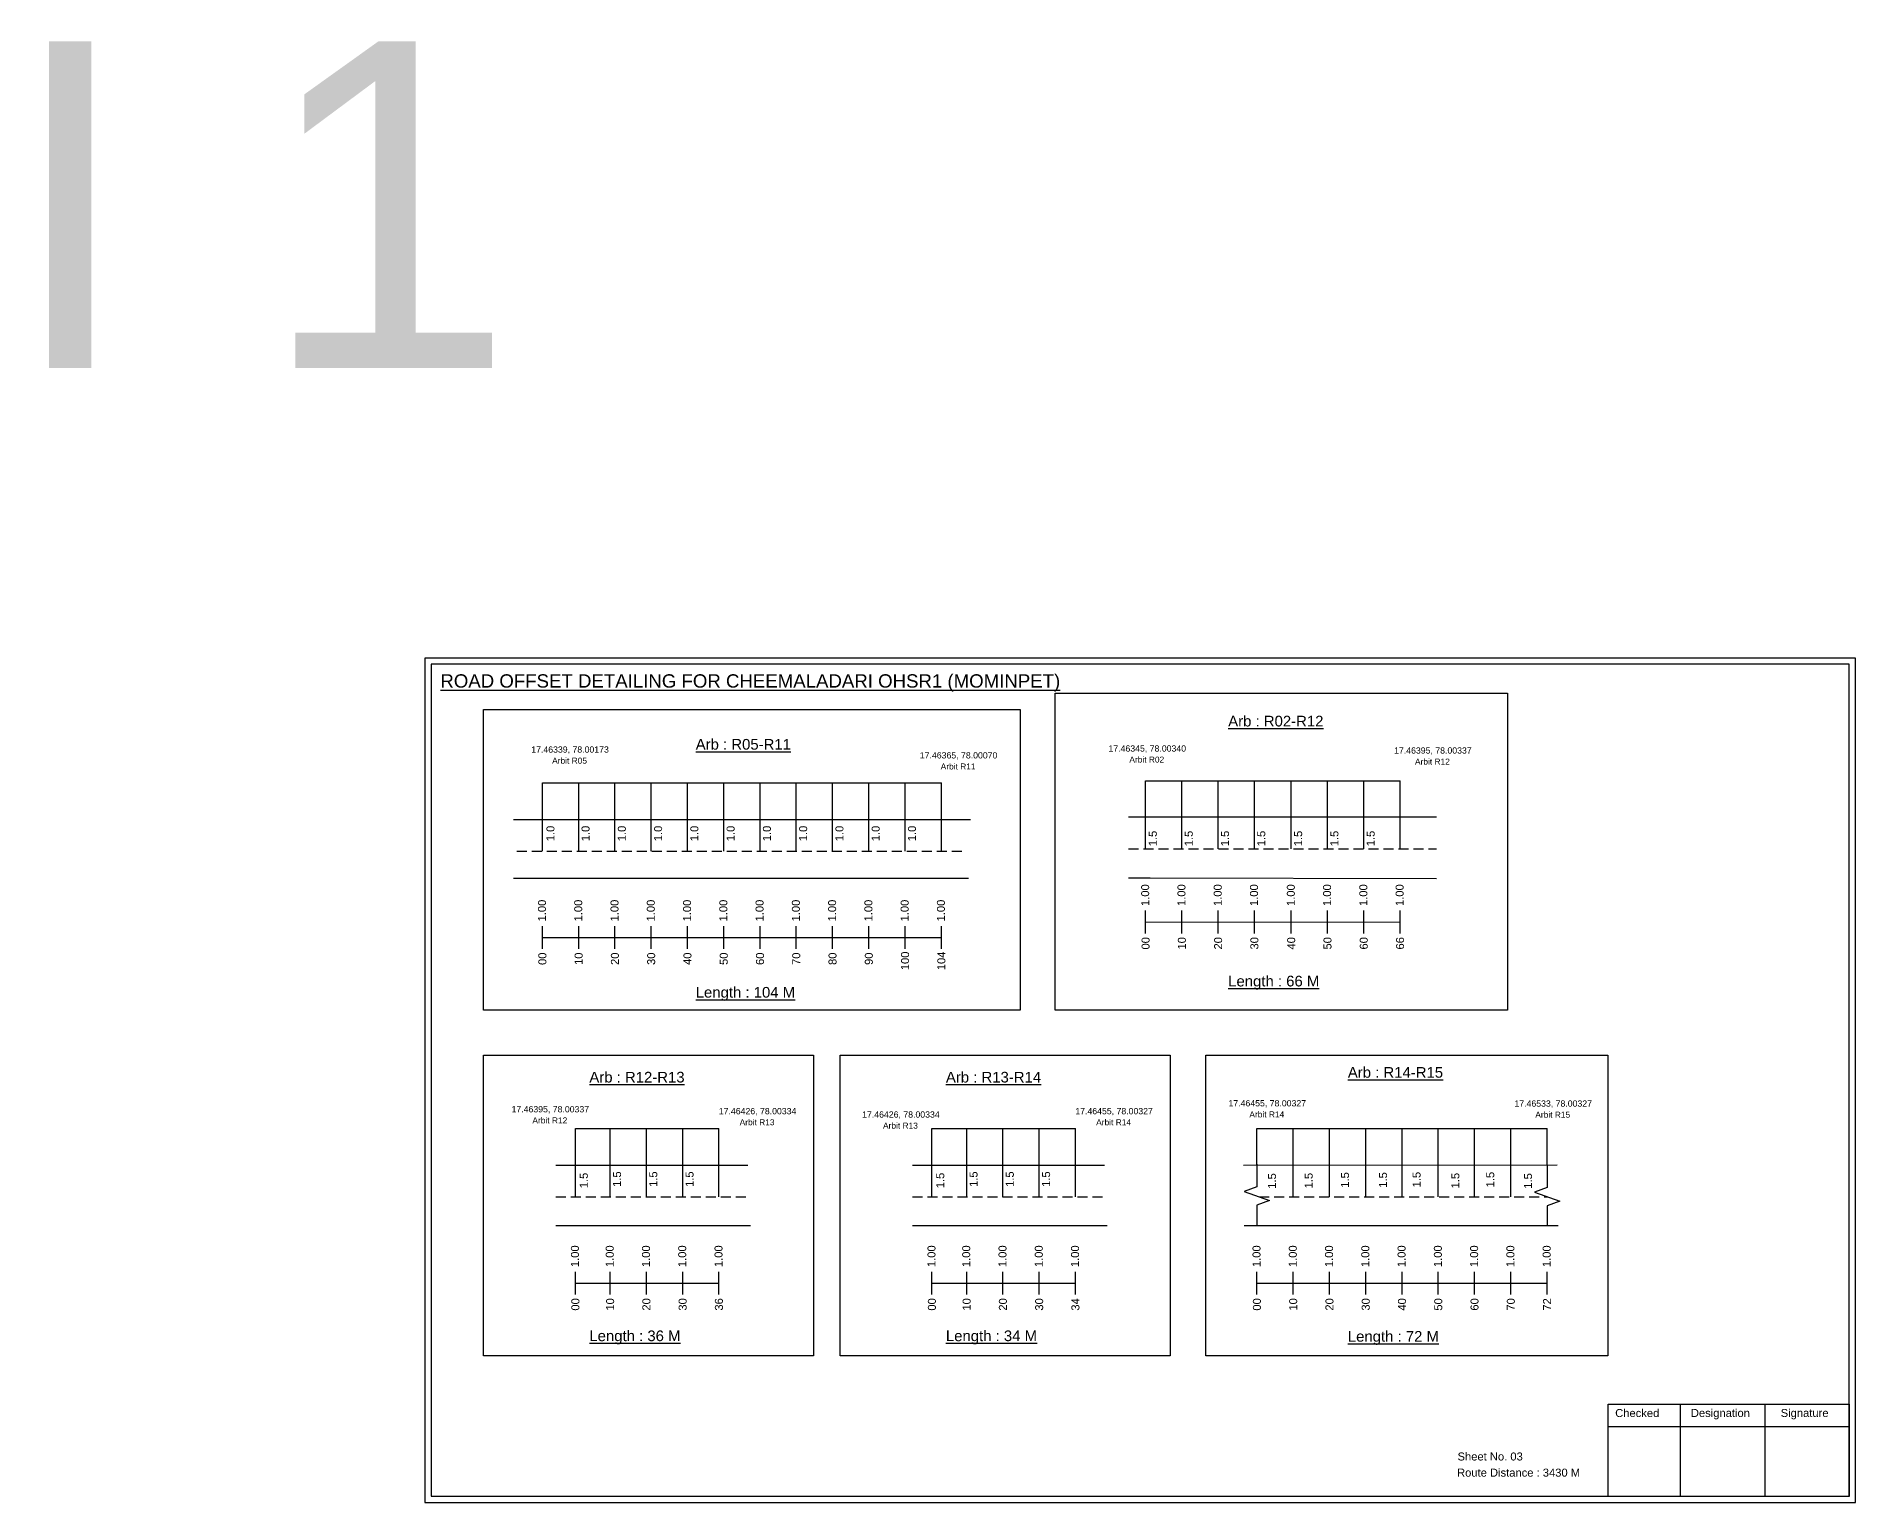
# Model space of a CAD drawing. Header units: inches. Extents: x 183 to 7161, y 301 to 1786.
# Drawn here: x 4437 to 5119, y 1236 to 1786 of the extents above; entities that cross this region are included whole.
import ezdxf

# ---------------------------------------------------------------- set-up
doc = ezdxf.new("R2010")
doc.units = ezdxf.units.IN
doc.header["$MEASUREMENT"] = 0
doc.linetypes.add('DASHED2', pattern=[0.375, 0.25, -0.125])
doc.layers.add('PDF_Geometry', color=7, linetype='Continuous')
doc.layers.add('PDF_Text', color=5, linetype='Continuous')
doc.styles.add('PDF Arial', font='arial.ttf')
doc.styles.get("Standard").update_dxf_attribs({"font": 'arial.ttf'})

msp = doc.modelspace()

# ---------------------------------------------------------------- linework, layer by layer
at = {"color": 5}
for p, q in [((4627.01, 1505.77), (4776.61, 1505.77)), ((4853.2, 1506.55), (4948.62, 1506.56)), ((4639.38, 1376.14), (4693.21, 1376.14)), ((4773.07, 1376.14), (4826.91, 1376.14)), ((4894.96, 1376.14), (5003.76, 1376.14))]:
    msp.add_line(p, q, dxfattribs=at)
for p, q in [((4627.01, 1480.23), (4627.01, 1505.77)), ((4640.61, 1480.23), (4640.61, 1505.77)), ((4654.21, 1480.23), (4654.21, 1505.77)), ((4667.81, 1480.23), (4667.81, 1505.77)), ((4681.41, 1480.23), (4681.41, 1505.77)), ((4695.01, 1480.23), (4695.01, 1505.77)), ((4708.61, 1480.23), (4708.61, 1505.77)), ((4722.21, 1480.23), (4722.21, 1505.77)), ((4735.81, 1480.23), (4735.81, 1505.77)), ((4749.41, 1480.23), (4749.41, 1505.77)), ((4763.01, 1480.23), (4763.01, 1505.77)), ((4776.61, 1480.23), (4776.61, 1505.77)), ((4853.2, 1481.02), (4853.2, 1506.56)), ((4866.8, 1481.02), (4866.8, 1506.56)), ((4880.4, 1481.02), (4880.4, 1506.56)), ((4894, 1481.02), (4894, 1506.56)), ((4907.82, 1481.02), (4907.82, 1506.56)), ((4921.42, 1481.02), (4921.42, 1506.56)), ((4935.02, 1481.02), (4935.02, 1506.56)), ((4948.62, 1481.02), (4948.62, 1506.56)), ((4616.13, 1492.11), (4787.49, 1492.11)), ((4962.22, 1492.91), (4846.79, 1492.91)), ((4786.8, 1469.93), (4616.13, 1469.93)), ((4846.79, 1470.22), (4854.85, 1470.22)), ((4854.85, 1470.22), (4962.22, 1469.92)), ((4639.38, 1350.6), (4639.38, 1376.14)), ((4652.41, 1350.6), (4652.41, 1376.14)), ((4666.01, 1350.6), (4666.01, 1376.14)), ((4679.61, 1350.6), (4679.61, 1376.14)), ((4693.21, 1350.6), (4693.21, 1376.14)), ((4773.07, 1350.6), (4773.07, 1376.14)), ((4786.11, 1350.6), (4786.11, 1376.14)), ((4799.71, 1350.6), (4799.71, 1376.14)), ((4813.31, 1350.6), (4813.31, 1376.14)), ((4826.91, 1350.6), (4826.91, 1376.14)), ((4894.96, 1362.49), (4894.96, 1376.14)), ((4908.56, 1350.6), (4908.56, 1376.14)), ((4922.16, 1350.6), (4922.16, 1376.14)), ((4935.76, 1350.6), (4935.76, 1376.14)), ((4949.36, 1350.6), (4949.36, 1376.14)), ((4962.96, 1350.6), (4962.96, 1376.14)), ((4976.56, 1350.6), (4976.56, 1376.14)), ((4990.16, 1350.6), (4990.16, 1376.14)), ((5003.76, 1362.48), (5003.76, 1376.14)), ((4632.03, 1362.48), (4704.07, 1362.48)), ((4765.73, 1362.48), (4837.76, 1362.48)), ((4889.96, 1362.48), (5007.58, 1362.54)), ((4632.03, 1339.8), (4705.07, 1339.8)), ((4765.73, 1339.8), (4838.76, 1339.8)), ((4890.11, 1339.8), (5007.89, 1339.8))]:
    msp.add_line(p, q)
at = {"linetype": 'DASHED2', "ltscale": 15}
for p, q in [((4846.79, 1481.02), (4962.22, 1481.02)), ((4617.4, 1480.23), (4785.01, 1480.23)), ((4632.03, 1350.6), (4704.57, 1350.6)), ((4765.73, 1350.6), (4838.26, 1350.6)), ((4895.72, 1350.6), (5003.76, 1350.6))]:
    msp.add_line(p, q, dxfattribs=at)
at = {"color": 217, "true_color": 0x93278f}
for p, q in [((4853.2, 1449.33), (4853.2, 1457.88)), ((4853.2, 1453.6), (4948.62, 1453.66)), ((4866.8, 1449.33), (4866.8, 1457.88)), ((4880.4, 1449.33), (4880.4, 1457.88)), ((4894, 1449.33), (4894, 1457.88)), ((4907.82, 1449.33), (4907.82, 1457.88)), ((4921.42, 1449.33), (4921.42, 1457.88)), ((4935.02, 1449.33), (4935.02, 1457.88)), ((4948.62, 1449.33), (4948.62, 1457.88)), ((4627.01, 1443.53), (4627.01, 1452.09)), ((4627.01, 1447.8), (4776.61, 1447.83)), ((4640.61, 1443.53), (4640.61, 1452.09)), ((4654.21, 1443.53), (4654.21, 1452.09)), ((4667.81, 1443.53), (4667.81, 1452.09)), ((4681.41, 1443.53), (4681.41, 1452.09)), ((4695.01, 1443.53), (4695.01, 1452.09)), ((4708.61, 1443.53), (4708.61, 1452.09)), ((4722.21, 1443.53), (4722.21, 1452.09)), ((4735.81, 1443.53), (4735.81, 1452.09)), ((4749.41, 1443.53), (4749.41, 1452.09)), ((4763.01, 1443.53), (4763.01, 1452.09)), ((4776.61, 1443.53), (4776.61, 1452.09)), ((4639.38, 1313.9), (4639.38, 1322.46)), ((4639.38, 1318.17), (4693.21, 1318.18)), ((4652.41, 1313.9), (4652.41, 1322.46)), ((4666.01, 1313.9), (4666.01, 1322.46)), ((4679.61, 1313.9), (4679.61, 1322.46)), ((4693.21, 1313.9), (4693.21, 1322.46)), ((4773.07, 1313.9), (4773.07, 1322.46)), ((4773.07, 1318.17), (4826.91, 1318.18)), ((4786.11, 1313.9), (4786.11, 1322.46)), ((4799.71, 1313.9), (4799.71, 1322.46)), ((4813.31, 1313.9), (4813.31, 1322.46)), ((4826.91, 1313.9), (4826.91, 1322.46)), ((4894.96, 1313.9), (4894.96, 1322.46)), ((4894.96, 1318.17), (5003.76, 1318.17)), ((4908.56, 1313.9), (4908.56, 1322.46)), ((4922.16, 1313.9), (4922.16, 1322.46)), ((4935.76, 1313.9), (4935.76, 1322.46)), ((4949.36, 1313.9), (4949.36, 1322.46)), ((4962.96, 1313.9), (4962.96, 1322.46)), ((4976.56, 1313.9), (4976.56, 1322.46)), ((4990.16, 1313.9), (4990.16, 1322.46)), ((5003.76, 1313.9), (5003.76, 1322.46))]:
    msp.add_line(p, q, dxfattribs=at)
for points in [[(4819.28, 1539.39), (4988.89, 1539.39), (4988.89, 1420.57), (4819.28, 1420.57)], [(4604.92, 1533.25), (4806.15, 1533.25), (4806.15, 1420.57), (4604.92, 1420.57)], [(4604.92, 1403.62), (4728.72, 1403.62), (4728.72, 1290.94), (4604.92, 1290.94)], [(4738.61, 1403.62), (4862.41, 1403.62), (4862.41, 1290.94), (4738.61, 1290.94)], [(4875.73, 1403.62), (5026.58, 1403.62), (5026.58, 1290.94), (4875.73, 1290.94)]]:
    msp.add_lwpolyline(points, close=True)
at = {"linetype": 'Continuous'}
for points in [[(4894.94, 1362.77), (4894.94, 1354.34), (4890.2, 1352.61), (4899.68, 1349.16), (4894.94, 1347.43), (4894.94, 1340.08)], [(5003.76, 1362.48), (5003.76, 1354.05), (4999.02, 1352.33), (5008.5, 1348.87), (5003.76, 1347.15), (5003.76, 1339.8)]]:
    msp.add_lwpolyline(points, dxfattribs=at)
at = {"layer": 'PDF_Geometry'}
for points in [[(4582.96, 1552.59), (4582.96, 1235.88), (5119.44, 1235.88), (5119.44, 1552.59)], [(4585.29, 1550.27), (4585.29, 1238.3), (5117.02, 1238.3), (5117.02, 1550.27)]]:
    msp.add_lwpolyline(points, close=True, dxfattribs=at)
at = {"layer": 'PDF_Geometry', "color": 242, "true_color": 0xcc1f26}
msp.add_lwpolyline([(5117.02, 1238.21), (5026.67, 1238.21), (5026.67, 1272.82), (5117.02, 1272.82)], close=True, dxfattribs=at)
for points in [[(5053.66, 1272.82), (5053.66, 1238.21)], [(5085.38, 1272.82), (5085.38, 1238.21)], [(5026.67, 1264.45), (5117.02, 1264.45)]]:
    msp.add_lwpolyline(points, dxfattribs=at)

# ---------------------------------------------------------------- texts
for s, height, p in [('CHEEMALADARI 1', 122.5352, (3123.15, 1661.38)), ('Route Distance : 3430 M', 3, (4969.99, 1245.63)), ('Sheet No. 03', 3, (4970.17, 1251.68))]:
    msp.add_text(s, height=height).set_placement(p)
at = {"color": 242, "true_color": 0xcd2027}
for s, height, p in [('%%UROAD OFFSET DETAILING FOR CHEEMALADARI OHSR1 (MOMINPET)', 5, (4588.74, 1541.52)), ('%%UArb : R02-R12', 4, (4884.17, 1526.96)), ('%%UArb : R05-R11', 4, (4684.49, 1518.26)), ('%%ULength : 66 M', 4, (4884.17, 1429.46)), ('%%ULength : 104 M', 4, (4684.49, 1425.26)), ('%%UArb : R14-R15', 4, (4929.03, 1395.23)), ('%%UArb : R12-R13', 4, (4644.61, 1393.43)), ('%%UArb : R13-R14', 4, (4778.31, 1393.43)), ('%%ULength : 36 M', 4, (4644.61, 1296.43)), ('%%ULength : 34 M', 4, (4778.31, 1296.43)), ('%%ULength : 72 M', 4, (4929.03, 1296.23))]:
    msp.add_text(s, height=height, dxfattribs=at).set_placement(p)
at = {"color": 5}
for s, height, p in [('17.46339, 78.00173', 2.34, (4622.83, 1517.13)), ('Arbit R05', 2.246, (4630.65, 1513)), ('17.46365, 78.00070', 2.34, (4768.53, 1514.95)), ('17.46345, 78.00340', 2.34, (4839.28, 1517.53)), ('Arbit R02', 2.246, (4847.1, 1513.41)), ('17.46395, 78.00337', 2.34, (4946.38, 1516.78)), ('Arbit R12', 2.246, (4954.2, 1512.65)), ('Arbit R11', 2.246, (4776.35, 1510.82)), ('17.46455, 78.00327', 2.34, (4884.28, 1384.47)), ('17.46533, 78.00327', 2.34, (4991.5, 1384.37)), ('17.46395, 78.00337', 2.34, (4615.43, 1382.23)), ('Arbit R12', 2.246, (4623.25, 1378.1)), ('17.46426, 78.00334', 2.34, (4693.15, 1381.52)), ('Arbit R13', 2.246, (4700.97, 1377.4)), ('17.46426, 78.00334', 2.34, (4746.9, 1380.26)), ('Arbit R13', 2.246, (4754.72, 1376.13)), ('17.46455, 78.00327', 2.34, (4826.84, 1381.52)), ('Arbit R14', 2.246, (4834.66, 1377.4)), ('Arbit R14', 2.246, (4892.1, 1380.34)), ('Arbit R15', 2.246, (4999.32, 1380.24))]:
    msp.add_text(s, height=height, dxfattribs=at).set_placement(p)
for s, p in [('1.0', (4631.52, 1483.9)), ('1.0', (4644.68, 1483.9)), ('1.0', (4658.28, 1483.9)), ('1.0', (4671.88, 1483.9)), ('1.0', (4685.48, 1483.9)), ('1.0', (4699.08, 1483.9)), ('1.0', (4712.68, 1483.9)), ('1.0', (4726.28, 1483.9)), ('1.0', (4739.88, 1483.9)), ('1.0', (4753.48, 1483.9)), ('1.0', (4767.08, 1483.9)), ('1.5', (4857.38, 1482.02)), ('1.5', (4870.87, 1482.02)), ('1.5', (4884.47, 1482.02)), ('1.5', (4898.07, 1482.02)), ('1.5', (4911.89, 1482.02)), ('1.5', (4925.49, 1482.02)), ('1.5', (4939.09, 1482.02)), ('1.5', (4644.01, 1353.77)), ('1.5', (4656.48, 1354.27)), ('1.5', (4670.08, 1354.27)), ('1.5', (4683.68, 1354.27)), ('1.5', (4777.7, 1353.77)), ('1.5', (4790.17, 1354.27)), ('1.5', (4803.77, 1354.27)), ('1.5', (4817.37, 1354.27)), ('1.5', (4902.09, 1353.58)), ('1.5', (4915.84, 1353.71)), ('1.5', (4929.46, 1353.97)), ('1.5', (4943.72, 1353.97)), ('1.5', (4956.31, 1354.1)), ('1.5', (4970.83, 1353.71)), ('1.5', (4983.93, 1354.1)), ('1.5', (4998.09, 1353.6))]:
    msp.add_text(s, height=3, rotation=90).set_placement(p)
at = {"color": 217, "true_color": 0x93278f}
for s, p in [('1.00', (4854.53, 1459.62)), ('1.00', (4868.13, 1459.62)), ('1.00', (4881.73, 1459.62)), ('1.00', (4895.33, 1459.62)), ('1.00', (4909.14, 1459.62)), ('1.00', (4922.74, 1459.62)), ('1.00', (4936.34, 1459.62)), ('1.00', (4949.94, 1459.62)), ('1.00', (4628.34, 1453.83)), ('1.00', (4641.94, 1453.83)), ('1.00', (4655.54, 1453.83)), ('1.00', (4669.14, 1453.83)), ('1.00', (4682.74, 1453.83)), ('1.00', (4696.34, 1453.83)), ('1.00', (4709.94, 1453.83)), ('1.00', (4723.54, 1453.83)), ('1.00', (4737.14, 1453.83)), ('1.00', (4750.74, 1453.83)), ('1.00', (4764.34, 1453.83)), ('1.00', (4777.94, 1453.83)), ('00', (4854.68, 1443.3)), ('10', (4868.28, 1443.3)), ('20', (4881.88, 1443.3)), ('30', (4895.48, 1443.3)), ('40', (4909.29, 1443.3)), ('50', (4922.89, 1443.3)), ('60', (4936.49, 1443.3)), ('66', (4950.09, 1443.3)), ('00', (4628.49, 1437.51)), ('10', (4642.09, 1437.51)), ('20', (4655.69, 1437.51)), ('30', (4669.29, 1437.51)), ('40', (4682.89, 1437.51)), ('50', (4696.49, 1437.51)), ('60', (4710.09, 1437.51)), ('70', (4723.69, 1437.51)), ('80', (4737.29, 1437.51)), ('90', (4750.89, 1437.51)), ('100', (4764.49, 1435.55)), ('104', (4778.09, 1435.55)), ('1.00', (4640.7, 1324.2)), ('1.00', (4653.74, 1324.2)), ('1.00', (4667.34, 1324.2)), ('1.00', (4680.94, 1324.2)), ('1.00', (4694.54, 1324.2)), ('1.00', (4774.4, 1324.2)), ('1.00', (4787.43, 1324.2)), ('1.00', (4801.03, 1324.2)), ('1.00', (4814.63, 1324.2)), ('1.00', (4828.23, 1324.2)), ('1.00', (4896.28, 1324.2)), ('1.00', (4909.88, 1324.2)), ('1.00', (4923.48, 1324.2)), ('1.00', (4937.08, 1324.2)), ('1.00', (4950.68, 1324.2)), ('1.00', (4964.28, 1324.2)), ('1.00', (4977.88, 1324.2)), ('1.00', (4991.48, 1324.2)), ('1.00', (5005.08, 1324.2)), ('00', (4640.86, 1307.88)), ('10', (4653.89, 1307.88)), ('20', (4667.49, 1307.88)), ('30', (4681.09, 1307.88)), ('36', (4694.69, 1307.88)), ('00', (4774.55, 1307.88)), ('10', (4787.58, 1307.88)), ('20', (4801.18, 1307.88)), ('30', (4814.78, 1307.88)), ('34', (4828.38, 1307.88)), ('00', (4896.43, 1307.88)), ('10', (4910.03, 1307.88)), ('20', (4923.63, 1307.88)), ('30', (4937.23, 1307.88)), ('40', (4950.83, 1307.88)), ('50', (4964.43, 1307.88)), ('60', (4978.03, 1307.88)), ('70', (4991.63, 1307.88)), ('72', (5005.23, 1307.88))]:
    msp.add_text(s, height=3, rotation=90, dxfattribs=at).set_placement(p)
at = {"layer": 'PDF_Text', "color": 7, "attachment_point": 7, "style": 'PDF Arial'}
for s, insert, char_height in [('Checked', (5029.28, 1267.93), 3.001), ('Designation', (5057.66, 1267.1), 3.0006), ('Signature', (5091.34, 1267.1), 3.001)]:
    msp.add_mtext(s, dxfattribs=dict(at, insert=insert, char_height=char_height))

doc.saveas('drawing.dxf')
